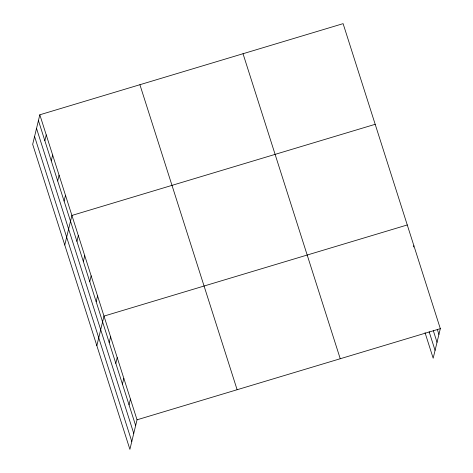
<?xml version="1.0" encoding="UTF-8"?>
<svg xmlns="http://www.w3.org/2000/svg" width="473" height="473" viewBox="0 0 473 473"><rect width="100%" height="100%" fill="white"/><g stroke="black" fill="none" stroke-linecap="round" stroke-linejoin="round"><path stroke-width="0.71" d="M39.827 114.791L32.678 144.336L129.892 449.35L137.04 419.805L39.827 114.791L343.108 23.65L440.322 328.664L433.173 358.209L425.02 332.631M44.846 140.694L46.242 134.923M51.261 160.826L52.663 155.049M57.676 180.958L59.078 175.181M64.097 201.09L65.493 195.314M64.76 244.99L71.908 215.446L375.19 124.304M76.928 241.348L78.323 235.578M83.343 261.48L84.738 255.704M89.758 281.612L91.159 275.836M96.173 301.744L97.574 295.968M96.841 345.645L103.989 316.1L407.265 224.959M109.204 342.618L110.599 336.841M115.814 363.359L117.209 357.582M122.424 384.1L123.82 378.323M129.034 404.841L130.43 399.064M413.568 246.983L413.881 245.7M137.04 419.805L440.322 328.664M437.383 329.598L438.92 334.441M433.28 330.532L437.022 342.286M429.117 331.697L435.071 350.369M243.027 53.727L340.241 358.741M139.907 84.714L237.121 389.728M38.431 120.568L135.645 425.582M36.533 128.408L133.747 433.422M34.576 136.49L131.79 441.504"/></g></svg>
